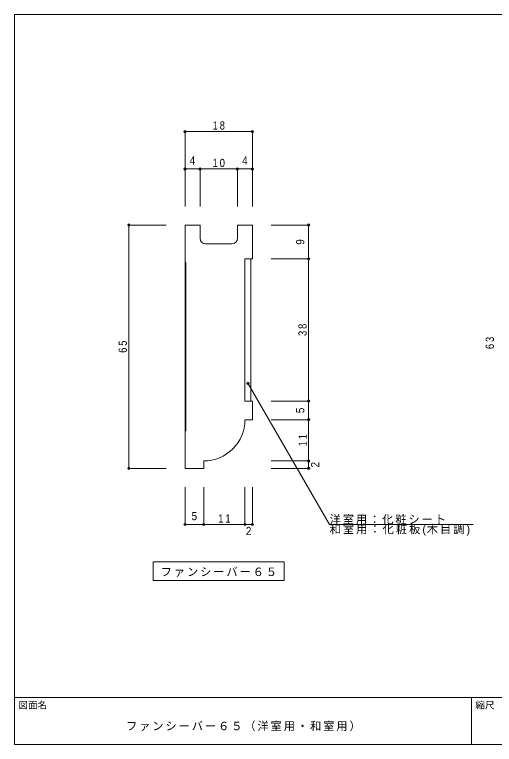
# Model space of a CAD drawing. Units: millimetres on the paper. Extents: x -141 to 141, y -98 to 98.
# Drawn here: x -141 to -12.9, y -97.5 to 97.5 of the extents above; entities that cross this region are included whole.
import ezdxf
from ezdxf.enums import TextEntityAlignment as Align

# ---------------------------------------------------------------- set-up
doc = ezdxf.new("R2010")
doc.units = ezdxf.units.MM
doc.header["$PDMODE"] = 32
doc.header["$PDSIZE"] = 0.6
for name, color, linetype, lineweight in [('0-0_ＫＢ製品', 2, 'Continuous', 9), ('0-3_寸法', 4, 'Continuous', 9), ('0-4_引出線字', 4, 'Continuous', 9), ('0-5_文字', 7, 'Continuous', 9), ('0-8_他製品', 7, 'Continuous', 9), ('F-0_図面枠', 5, 'Continuous', 9), ('F-5_F-5ﾚｲﾔ', 7, 'Continuous', 9)]:
    doc.layers.add(name, color=color, linetype=linetype, lineweight=lineweight)
doc.styles.add('HGｺﾞｼｯｸM', font='')
doc.styles.get('HGｺﾞｼｯｸM').set_extended_font_data('HGｺﾞｼｯｸM')

msp = doc.modelspace()

# ---------------------------------------------------------------- linework, layer by layer
at = {"layer": '0-0_ＫＢ製品'}
for p, q in [((-95.5, 41.25), (-95.5, -23.75)), ((-95.5, 41.25), (-91.5, 41.25)), ((-91.5, 37.75), (-91.5, 41.25)), ((-81.5, 41.25), (-77.5, 41.25)), ((-81.5, 37.75), (-81.5, 41.25)), ((-77.5, 41.25), (-77.5, 32.25)), ((-83, 36.25), (-90, 36.25)), ((-79.5, 32.25), (-79.5, -5.75)), ((-77.5, 32.25), (-79.5, 32.25)), ((-79.5, -5.75), (-77.5, -5.75)), ((-77.5, -5.75), (-77.5, -10.75)), ((-77.5, -10.75), (-79.5, -10.75)), ((-90.5, -23.75), (-90.5, -21.75)), ((-95.5, -23.75), (-90.5, -23.75))]:
    msp.add_line(p, q, dxfattribs=at)
at = {"layer": '0-0_ＫＢ製品', "color": 7}
msp.add_line((-77.888, 32.25), (-77.888, -5.75), dxfattribs=at)
at = {"layer": '0-0_ＫＢ製品'}
for centre, radius, start, end in [((-90, 37.75), 1.5, 180, 270), ((-83, 37.75), 1.5, 270, 0), ((-90.5, -10.75), 11, 269.99992, 359.99999)]:
    msp.add_arc(centre, radius, start, end, dxfattribs=at)
at = {"layer": '0-3_寸法'}
for p, q in [((-95.5, 66.25), (-77.5, 66.25)), ((-95.5, 66.25), (-95.5, 56.25)), ((-77.5, 66.25), (-77.5, 56.25)), ((-95.5, 56.25), (-91.5, 56.25)), ((-95.5, 56.25), (-95.5, 46.25)), ((-91.5, 56.25), (-91.5, 46.25)), ((-91.5, 56.25), (-81.5, 56.25)), ((-81.5, 56.25), (-81.5, 46.25)), ((-81.5, 56.25), (-77.5, 56.25)), ((-77.5, 56.25), (-77.5, 46.25)), ((-110.5, 41.25), (-110.5, -23.75)), ((-110.5, 41.25), (-100.5, 41.25)), ((-62.5, 41.25), (-72.5, 41.25)), ((-62.5, 41.25), (-62.5, 32.25)), ((-62.5, 32.25), (-72.5, 32.25)), ((-62.5, 32.25), (-62.5, -5.75)), ((-62.5, -5.75), (-72.5, -5.75)), ((-62.5, -5.75), (-62.5, -10.75)), ((-62.5, -10.75), (-72.5, -10.75)), ((-62.5, -10.75), (-62.5, -21.75)), ((-62.5, -21.75), (-72.5, -21.75)), ((-62.5, -21.75), (-62.5, -23.75)), ((-110.5, -23.75), (-100.5, -23.75)), ((-62.5, -23.75), (-72.5, -23.75)), ((-95.5, -38.75), (-95.5, -28.75)), ((-90.5, -38.75), (-90.5, -28.75)), ((-79.5, -38.75), (-79.5, -28.75)), ((-77.5, -38.75), (-77.5, -28.75)), ((-95.5, -38.75), (-90.5, -38.75)), ((-90.5, -38.75), (-79.5, -38.75)), ((-79.5, -38.75), (-77.5, -38.75))]:
    msp.add_line(p, q, dxfattribs=at)
for p in [(-95.5, 66.25), (-77.5, 66.25), (-95.5, 56.25), (-91.5, 56.25), (-81.5, 56.25), (-77.5, 56.25), (-110.5, 41.25), (-62.5, 41.25), (-62.5, 32.25), (-62.5, -5.75), (-62.5, -10.75), (-62.5, -21.75), (-110.5, -23.75), (-62.5, -23.75), (-95.5, -38.75), (-90.5, -38.75), (-79.5, -38.75), (-77.5, -38.75)]:
    msp.add_point(p, dxfattribs=at)
at = {"layer": '0-4_引出線字'}
for p in [(-78.694, -1), (-18.573, -38.75)]:
    msp.add_line(p, (-56.899, -38.75), dxfattribs=at)
msp.add_point((-78.694, -1), dxfattribs=at)
at = {"layer": '0-5_文字'}
msp.add_lwpolyline([(-104, -53.75), (-69, -53.75), (-69, -48.75), (-104, -48.75)], close=True, dxfattribs=at)
at = {"layer": '0-8_他製品'}
msp.add_line((-95.5, -13.75), (-95.3, -13.75), dxfattribs=at)
msp.add_lwpolyline([(-95.5, 31.25), (-95.3, 31.25), (-95.3, -13.75)], dxfattribs=at)
at = {"layer": 'F-0_図面枠'}
for p, q in [((-141, 97.5), (141, 97.5)), ((-141, -97.5), (-141, 97.5)), ((-141, -85), (141, -85)), ((-19, -97.5), (-19, -85)), ((141, -97.5), (-141, -97.5))]:
    msp.add_line(p, q, dxfattribs=at)

# ---------------------------------------------------------------- texts
at = {"layer": '0-3_寸法', "color": 7, "style": 'HGｺﾞｼｯｸM', "width": 0.9}
for s, p in [('4', (-94.25, 56.75)), ('4', (-80.25, 56.75)), ('5', (-93.75, -38.25)), ('2', (-79.25, -42.25))]:
    msp.add_text(s, height=2.199, dxfattribs=at).set_placement(p, align=Align.BOTTOM_LEFT)
for s, p in [('9', (-63, 36)), ('5', (-63, -9)), ('2', (-59, -23.5))]:
    msp.add_text(s, height=2.199, rotation=90, dxfattribs=at).set_placement(p, align=Align.BOTTOM_LEFT)
at = {"layer": '0-3_寸法', "color": 7, "char_height": 2.199, "attachment_point": 7, "style": 'HGｺﾞｼｯｸM'}
for s, insert in [('\\T1.36;\\W0.85;18', (-88.125, 66.75)), ('\\T1.36;\\W0.85;10', (-88.125, 56.75)), ('\\T1.36;\\W0.85;11', (-86.625, -38.25))]:
    msp.add_mtext(s, dxfattribs=dict(at, insert=insert))
at = {"layer": '0-3_寸法', "color": 7, "char_height": 2.199, "attachment_point": 7, "rotation": 90, "style": 'HGｺﾞｼｯｸM'}
for s, insert in [('\\T1.36;\\W0.85;38', (-63, 11.625)), ('\\T1.36;\\W0.85;65', (-111, 7.125)), ('\\T1.36;\\W0.85;63', (-13, 8.125)), ('\\T1.36;\\W0.85;11', (-63, -17.875))]:
    msp.add_mtext(s, dxfattribs=dict(at, insert=insert))
at = {"layer": '0-4_引出線字', "color": 7, "char_height": 2.199, "attachment_point": 7, "style": 'HGｺﾞｼｯｸM'}
for s, insert in [('\\T1.17;洋室用：化粧シート', (-56.899, -38.75)), ('\\T1.18;和室用：化粧板(木目調)', (-56.899, -41.75))]:
    msp.add_mtext(s, dxfattribs=dict(at, insert=insert))
at = {"layer": '0-5_文字', "insert": (-102, -52.75), "char_height": 2.199, "attachment_point": 7, "style": 'HGｺﾞｼｯｸM'}
msp.add_mtext('\\T1.17;ファンシーバー６５', dxfattribs=at)
at = {"layer": 'F-0_図面枠', "color": 7, "style": 'HGｺﾞｼｯｸM'}
msp.add_text('図面名', height=1.833, dxfattribs=at).set_placement((-140, -88.5), align=Align.BOTTOM_LEFT)
at = {"layer": 'F-5_F-5ﾚｲﾔ', "style": 'HGｺﾞｼｯｸM'}
msp.add_text('縮尺', height=1.833, dxfattribs=at).set_placement((-18, -88.5), align=Align.BOTTOM_LEFT)
at = {"layer": 'F-5_F-5ﾚｲﾔ', "insert": (-111.25, -94), "char_height": 2.199, "attachment_point": 7, "style": 'HGｺﾞｼｯｸM'}
msp.add_mtext('\\T1.17;ファンシーバー６５（洋室用・和室用）', dxfattribs=at)

doc.saveas('drawing.dxf')
